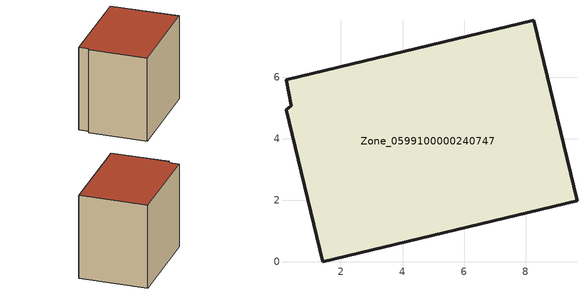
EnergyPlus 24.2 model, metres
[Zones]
Zone_0599100000240747
 floor ground (C_G): 0.39,5.07 0.21,5.92 8.26,7.86 9.67,1.99 1.4,0 0.22,4.95 z0
 wall outside (C_F): 9.67,1.99 8.26,7.86 0.21,5.92 0.39,5.07 0.22,4.95 1.4,0 9.67,1.99 z0:7.57
 roof outside (C_R): 0.21,5.92 0.39,5.07 0.22,4.95 1.4,0 9.67,1.99 8.26,7.86 z7.57
[BUILDING]
Pand.0599100000240747: North Axis=0; Terrain=City; Loads Convergence Tolerance Value=0.04; Temperature Convergence Tolerance Value=0.4; Solar Distribution=FullExterior; Maximum Number of Warmup Days=25; Minimum Number of Warmup Days=1
[Site:Location]
Rotterdam.The.Hague.AP_ZH_NLD Design_Conditions: Latitude=51.96; Longitude=4.45; Time Zone=1; Elevation=-4.5
[SITE:GROUNDTEMPERATURE:BUILDINGSURFACE]
18, 18, 18, 18, 18, 18, 18, 18, 18, 18, 18, 18
[MATERIAL] Thermal Absorptance=0.9; Solar Absorptance=0.7; Visible Absorptance=0.7
Name | Roughness | Thickness | Conductivity | Density | Specific Heat
G.TI.1965-1974 | MediumSmooth | 0.15 | 0.882353 | 540 | 1210
F.TI.1965-1974 | Rough | 0.3 | 0.697674 | 1920 | 840
R.TI.1965-1974 | MediumRough | 0.2 | 0.232558 | 1500 | 1000
[CONSTRUCTION]
C_G: G.TI.1965-1974
C_F: F.TI.1965-1974
C_R: R.TI.1965-1974
[ZONE]
Zone_0599100000240747: Type=1; Multiplier=1; Ceiling Height=Autocalculate; Volume=Autocalculate; Floor Area=autocalculate; Part of Total Floor Area=Yes
[ZONEINFILTRATION:DESIGNFLOWRATE]
Infil_Zone_0599100000240747: Zone or ZoneList or Space or SpaceList=Zone_0599100000240747; Schedule=AlwaysOn; Design Flow Rate Calculation Method=Flow/Area; Flow Rate per Floor Area=0.003; Constant Term Coefficient=1; Temperature Term Coefficient=0; Velocity Term Coefficient=0; Velocity Squared Term Coefficient=0
[HVACTEMPLATE:ZONE:IDEALLOADSAIRSYSTEM]
Zone_0599100000240747: Maximum Heating Supply Air Temperature=50; Minimum Cooling Supply Air Temperature=13; Maximum Heating Supply Air Humidity Ratio=0.0156; Minimum Cooling Supply Air Humidity Ratio=0.0077; Heating Limit=NoLimit; Cooling Limit=NoLimit; Dehumidification Control Type=ConstantSensibleHeatRatio; Cooling Sensible Heat Ratio=0.7; Dehumidification Setpoint=60; Humidification Control Type=None; Humidification Setpoint=30; Outdoor Air Method=None; Outdoor Air Flow Rate per Person=0.00944; Outdoor Air Flow Rate per Zone Floor Area=0; Outdoor Air Flow Rate per Zone=0; Demand Controlled Ventilation Type=None; Outdoor Air Economizer Type=NoEconomizer; Heat Recovery Type=None; Sensible Heat Recovery Effectiveness=0.7; Latent Heat Recovery Effectiveness=0.65
[ZONECONTROL:THERMOSTAT]
ThermostatControl_Zone_0599100000240747: Zone or ZoneList=Zone_0599100000240747; Control Type Schedule=DualSetpointControlType; Control 1=Thermostat_Zone_0599100000240747; Temperature Difference Between Cutout And Setpoint=0
[THERMOSTATSETPOINT:DUALSETPOINT]
Thermostat_Zone_0599100000240747: Heating Setpoint Temperature Schedule=HeatingSetpoint_Zone_0599100000240747; Cooling Setpoint Temperature Schedule=CoolingSetpoint_Zone_0599100000240747
[SCHEDULE:COMPACT]
HeatingSetpoint_Zone_0599100000240747: Through: 12/31, For: AllDays, Until: 24:00, 21
CoolingSetpoint_Zone_0599100000240747: Through: 12/31, For: AllDays, Until: 24:00, 24
DualSetpointControlType: Through: 12/31, For: AllDays, Until: 24:00, 4
AlwaysOn: Through: 12/31, For: AllDays, Until: 24:00, 1
